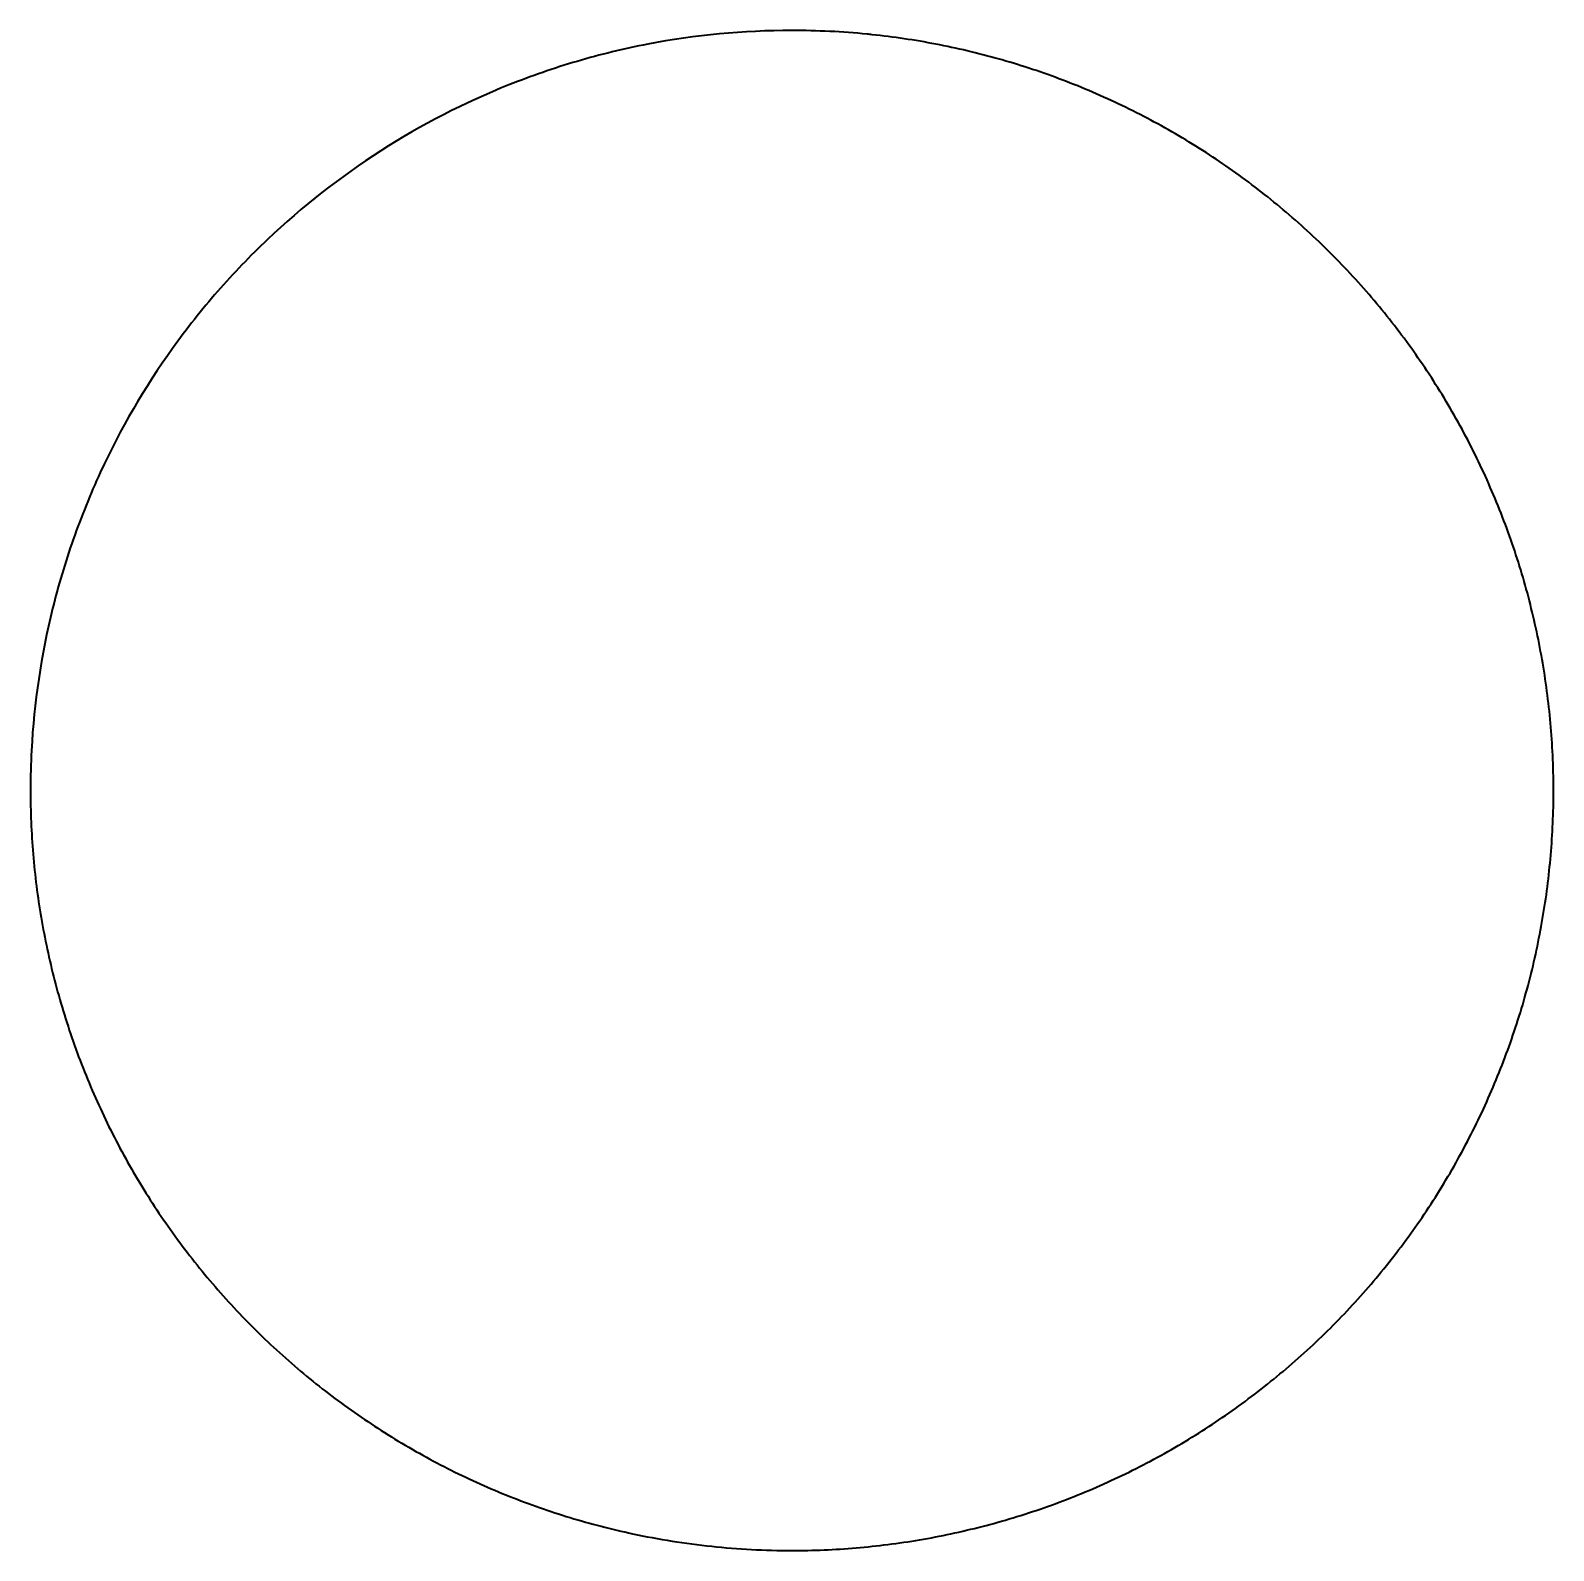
# Model space of a CAD drawing. Header units: millimetres. Extents: x 0 to 2526, y -1017 to 790.
# Drawn here: x 695.01 to 732.01, y -811.94 to -775.02 of the extents above; entities that cross this region are included whole.
import ezdxf

# ---------------------------------------------------------------- set-up
doc = ezdxf.new("R2010")
doc.units = ezdxf.units.MM
doc.layers.add('Blocks', color=7, linetype='Continuous')
doc.layers.add('Blocks$Inner', color=7, linetype='Continuous', lineweight=25, true_color=0x007f00)
doc.layers.add('Blocks$Outline', color=7, linetype='Continuous', lineweight=35, true_color=0xff3f3f)

# ---------------------------------------------------------------- blocks, each defined once
blk = doc.blocks.new('Balcony Dining Bench w Arm Top')
at = {"layer": 'Blocks$Inner'}
for points, knots in [([(443.615, -57.187), (443.442, -57.187), (443.269, -57.19), (442.838, -57.203), (442.576, -57.217), (442.061, -57.255), (441.795, -57.28), (441.282, -57.339), (441.017, -57.376), (440.506, -57.457), (440.248, -57.504), (439.741, -57.607), (439.487, -57.664), (438.986, -57.788), (438.736, -57.855), (438.24, -58), (437.993, -58.078), (437.503, -58.244), (437.259, -58.333), (436.776, -58.519), (436.533, -58.619), (436.059, -58.826), (435.817, -58.938), (435.352, -59.164), (435.114, -59.287), (434.659, -59.533), (434.431, -59.663), (433.987, -59.928), (433.766, -60.066), (433.334, -60.35), (433.12, -60.496), (432.7, -60.798), (432.493, -60.953), (432.086, -61.272), (431.884, -61.437), (431.491, -61.773), (431.294, -61.948), (430.915, -62.301), (430.723, -62.487), (430.36, -62.855), (430.176, -63.049), (429.828, -63.432), (429.656, -63.631), (429.324, -64.028), (429.162, -64.232), (428.848, -64.643), (428.695, -64.852), (428.398, -65.276), (428.254, -65.491), (427.975, -65.927), (427.84, -66.15), (427.579, -66.597), (427.452, -66.827), (427.211, -67.286), (427.091, -67.525), (426.87, -67.993), (426.761, -68.237), (426.559, -68.713), (426.462, -68.958), (426.281, -69.443), (426.195, -69.688), (426.034, -70.18), (425.959, -70.428), (425.819, -70.927), (425.755, -71.177), (425.636, -71.681), (425.581, -71.936), (425.484, -72.444), (425.439, -72.704), (425.363, -73.216), (425.329, -73.481), (425.302, -73.738)], [203.711778, 203.711778, 203.711778, 203.711778, 204.232603, 204.232603, 205.01383, 205.01383, 205.795057, 205.795057, 206.576523, 206.576523, 207.357989, 207.357989, 208.139455, 208.139455, 208.920921, 208.920921, 209.702387, 209.702387, 210.483853, 210.483853, 211.265319, 211.265319, 212.046785, 212.046785, 212.828173, 212.828173, 213.60956, 213.60956, 214.390947, 214.390947, 215.172334, 215.172334, 215.953722, 215.953722, 216.735109, 216.735109, 217.516496, 217.516496, 218.297883, 218.297883, 219.078902, 219.078902, 219.85992, 219.85992, 220.640938, 220.640938, 221.421957, 221.421957, 222.202975, 222.202975, 222.983993, 222.983993, 223.765012, 223.765012, 224.54603, 224.54603, 225.326555, 225.326555, 226.107081, 226.107081, 226.887606, 226.887606, 227.668132, 227.668132, 228.448657, 228.448657, 229.229183, 229.229183, 230.009708, 230.009708, 230.790234, 230.790234, 230.790234, 230.790234]), ([(462.015, -77.637), (462.049, -77.317), (462.075, -76.989), (462.092, -76.668), (462.109, -76.347), (462.118, -76.014), (462.118, -75.693), (462.118, -75.434), (462.112, -75.167), (462.102, -74.908), (462.091, -74.65), (462.074, -74.387), (462.052, -74.129), (462.031, -73.871), (462.003, -73.612), (461.971, -73.355), (461.938, -73.098), (461.9, -72.842), (461.857, -72.586), (461.814, -72.331), (461.765, -72.077), (461.711, -71.824), (461.657, -71.57), (461.597, -71.317), (461.533, -71.066), (461.468, -70.816), (461.398, -70.562), (461.323, -70.314), (461.248, -70.067), (461.165, -69.812), (461.079, -69.568), (460.994, -69.324), (460.9, -69.073), (460.805, -68.833), (460.709, -68.593), (460.606, -68.35), (460.501, -68.114), (460.395, -67.878), (460.284, -67.643), (460.168, -67.411), (460.053, -67.18), (459.932, -66.95), (459.807, -66.724), (459.682, -66.498), (459.552, -66.274), (459.418, -66.053), (459.283, -65.832), (459.143, -65.613), (459, -65.398), (458.856, -65.183), (458.706, -64.967), (458.553, -64.758), (458.401, -64.549), (458.239, -64.337), (458.077, -64.135), (457.916, -63.933), (457.745, -63.728), (457.576, -63.533), (457.406, -63.338), (457.229, -63.143), (457.052, -62.955), (456.874, -62.768), (456.692, -62.582), (456.506, -62.402), (456.321, -62.222), (456.132, -62.046), (455.939, -61.874), (455.746, -61.702), (455.55, -61.534), (455.35, -61.37), (455.15, -61.206), (454.946, -61.046), (454.74, -60.89), (454.533, -60.735), (454.32, -60.582), (454.107, -60.435), (453.895, -60.289), (453.672, -60.142), (453.453, -60.005), (453.234, -59.868), (453.005, -59.731), (452.781, -59.603), (452.556, -59.475), (452.325, -59.35), (452.096, -59.232), (451.866, -59.114), (451.633, -59), (451.399, -58.891), (451.164, -58.783), (450.928, -58.679), (450.689, -58.581), (450.45, -58.482), (450.209, -58.389), (449.967, -58.3), (449.724, -58.212), (449.479, -58.128), (449.233, -58.05), (448.987, -57.972), (448.735, -57.898), (448.486, -57.83), (448.237, -57.763), (447.978, -57.698), (447.726, -57.641), (447.474, -57.584), (447.213, -57.531), (446.959, -57.485), (446.705, -57.438), (446.446, -57.397), (446.19, -57.361), (445.935, -57.326), (445.676, -57.296), (445.42, -57.271), (445.163, -57.246), (444.905, -57.227), (444.647, -57.213), (444.389, -57.199), (444.131, -57.191), (443.873, -57.188), (443.787, -57.187), (443.701, -57.187), (443.615, -57.187)], [172.615967, 172.615967, 172.615967, 172.615967, 173.587691, 173.587691, 173.587691, 174.563102, 174.563102, 174.563102, 175.348425, 175.348425, 175.348425, 176.129538, 176.129538, 176.129538, 176.907883, 176.907883, 176.907883, 177.684855, 177.684855, 177.684855, 178.461832, 178.461832, 178.461832, 179.240186, 179.240186, 179.240186, 180.021315, 180.021315, 180.021315, 180.806661, 180.806661, 180.806661, 181.592001, 181.592001, 181.592001, 182.373139, 182.373139, 182.373139, 183.151516, 183.151516, 183.151516, 183.928528, 183.928528, 183.928528, 184.705549, 184.705549, 184.705549, 185.483952, 185.483952, 185.483952, 186.265132, 186.265132, 186.265132, 187.05053, 187.05053, 187.05053, 187.836138, 187.836138, 187.836138, 188.617549, 188.617549, 188.617549, 189.396201, 189.396201, 189.396201, 190.173492, 190.173492, 190.173492, 190.950792, 190.950792, 190.950792, 191.729476, 191.729476, 191.729476, 192.510937, 192.510937, 192.510937, 193.296615, 193.296615, 193.296615, 194.082747, 194.082747, 194.082747, 194.864678, 194.864678, 194.864678, 195.643847, 195.643847, 195.643847, 196.42165, 196.42165, 196.42165, 197.199462, 197.199462, 197.199462, 197.978654, 197.978654, 197.978654, 198.760622, 198.760622, 198.760622, 199.546806, 199.546806, 199.546806, 200.333435, 200.333435, 200.333435, 201.115853, 201.115853, 201.115853, 201.895501, 201.895501, 201.895501, 202.673776, 202.673776, 202.673776, 203.452054, 203.452054, 203.452054, 203.711778, 203.711778, 203.711778, 203.711778]), ([(425.302, -73.738), (425.298, -73.778), (425.294, -73.818), (425.23, -74.466), (425.2, -75.075), (425.2, -75.687)], [230.790234, 230.790234, 230.790234, 230.790234, 230.910306, 230.910306, 232.743004, 232.743004, 232.743004, 232.743004]), ([(425.2, -75.687), (425.2, -76.868), (425.311, -78.036), (425.645, -79.77), (425.785, -80.345), (426.115, -81.47), (426.306, -82.021), (426.954, -83.643), (427.487, -84.683), (428.758, -86.669), (429.478, -87.587), (430.679, -88.853), (431.099, -89.256), (431.981, -90.026), (432.445, -90.393), (433.873, -91.417), (434.878, -92.001), (436.463, -92.733), (437.005, -92.952), (438.114, -93.342), (438.677, -93.509), (440.373, -93.928), (441.522, -94.1), (443.006, -94.178), (443.327, -94.186), (443.648, -94.187)], [116.371502, 116.371502, 116.371502, 116.371502, 119.887652, 119.887652, 121.645727, 121.645727, 123.403802, 123.403802, 126.919952, 126.919952, 130.436101, 130.436101, 132.194176, 132.194176, 133.952251, 133.952251, 137.468401, 137.468401, 139.226476, 139.226476, 140.984551, 140.984551, 144.500701, 144.500701, 145.462084, 145.462084, 145.462084, 145.462084]), ([(443.843, -94.186), (444.101, -94.183), (444.368, -94.175), (444.626, -94.161), (444.883, -94.148), (445.145, -94.129), (445.402, -94.104), (445.659, -94.08), (445.917, -94.05), (446.173, -94.015), (446.429, -93.979), (446.684, -93.939), (446.938, -93.893), (447.193, -93.847), (447.446, -93.795), (447.698, -93.739), (447.95, -93.682), (448.202, -93.62), (448.452, -93.553), (448.701, -93.485), (448.953, -93.412), (449.199, -93.334), (449.446, -93.256), (449.699, -93.171), (449.941, -93.083), (450.184, -92.995), (450.433, -92.898), (450.672, -92.8), (450.911, -92.702), (451.152, -92.596), (451.386, -92.488), (451.621, -92.38), (451.855, -92.266), (452.084, -92.148), (452.314, -92.029), (452.542, -91.906), (452.767, -91.779), (452.991, -91.651), (453.213, -91.518), (453.433, -91.381), (453.652, -91.244), (453.869, -91.101), (454.083, -90.955), (454.296, -90.809), (454.51, -90.656), (454.716, -90.501), (454.923, -90.345), (455.134, -90.181), (455.334, -90.017), (455.534, -89.853), (455.737, -89.68), (455.93, -89.507), (456.123, -89.335), (456.316, -89.156), (456.501, -88.976), (456.687, -88.796), (456.87, -88.611), (457.048, -88.423), (457.225, -88.235), (457.4, -88.043), (457.569, -87.848), (457.739, -87.653), (457.905, -87.454), (458.067, -87.252), (458.228, -87.05), (458.387, -86.843), (458.539, -86.634), (458.692, -86.425), (458.843, -86.21), (458.987, -85.994), (459.131, -85.779), (459.276, -85.554), (459.41, -85.333), (459.545, -85.112), (459.679, -84.881), (459.805, -84.654), (459.93, -84.428), (460.052, -84.195), (460.168, -83.963), (460.283, -83.732), (460.395, -83.496), (460.501, -83.26), (460.606, -83.023), (460.707, -82.785), (460.803, -82.544), (460.899, -82.304), (460.99, -82.061), (461.075, -81.817), (461.161, -81.572), (461.242, -81.324), (461.317, -81.077), (461.392, -80.829), (461.464, -80.575), (461.529, -80.325), (461.593, -80.074), (461.655, -79.813), (461.709, -79.56), (461.776, -79.246), (461.837, -78.919), (461.887, -78.601), (461.938, -78.284), (461.981, -77.956), (462.015, -77.637)], [145.656651, 145.656651, 145.656651, 145.656651, 146.443507, 146.443507, 146.443507, 147.226142, 147.226142, 147.226142, 148.005999, 148.005999, 148.005999, 148.784476, 148.784476, 148.784476, 149.562949, 149.562949, 149.562949, 150.342793, 150.342793, 150.342793, 151.125407, 151.125407, 151.125407, 151.912235, 151.912235, 151.912235, 152.699041, 152.699041, 152.699041, 153.481618, 153.481618, 153.481618, 154.261409, 154.261409, 154.261409, 155.039815, 155.039815, 155.039815, 155.818211, 155.818211, 155.818211, 156.597975, 156.597975, 156.597975, 157.380506, 157.380506, 157.380506, 158.167251, 158.167251, 158.167251, 158.953672, 158.953672, 158.953672, 159.735863, 159.735863, 159.735863, 160.515266, 160.515266, 160.515266, 161.293285, 161.293285, 161.293285, 162.071288, 162.071288, 162.071288, 162.85066, 162.85066, 162.85066, 163.6328, 163.6328, 163.6328, 164.419153, 164.419153, 164.419153, 165.205035, 165.205035, 165.205035, 165.986691, 165.986691, 165.986691, 166.765564, 166.765564, 166.765564, 167.543054, 167.543054, 167.543054, 168.320536, 168.320536, 168.320536, 169.099389, 169.099389, 169.099389, 169.88101, 169.88101, 169.88101, 170.666845, 170.666845, 170.666845, 171.642265, 171.642265, 171.642265, 172.615967, 172.615967, 172.615967, 172.615967])]:
    blk.add_open_spline(points, degree=3, knots=knots, dxfattribs=at)
for points in [[(443.648, -94.187), (443.691, -94.187), (443.735, -94.187), (443.778, -94.186)], [(443.778, -94.186), (443.8, -94.186), (443.821, -94.186), (443.843, -94.186)]]:
    blk.add_open_spline(points, degree=3, dxfattribs=at)
at = {"layer": 'Blocks$Outline'}
blk.add_open_spline([(425.2, -75.687), (425.2, -75.075), (425.23, -74.466), (425.294, -73.818), (425.298, -73.778), (425.302, -73.738), (425.329, -73.481), (425.363, -73.216), (425.439, -72.704), (425.484, -72.444), (425.581, -71.936), (425.636, -71.681), (425.755, -71.177), (425.819, -70.927), (425.959, -70.428), (426.034, -70.18), (426.195, -69.688), (426.281, -69.443), (426.462, -68.958), (426.559, -68.713), (426.761, -68.237), (426.87, -67.993), (427.091, -67.525), (427.211, -67.286), (427.452, -66.827), (427.579, -66.597), (427.84, -66.15), (427.975, -65.927), (428.254, -65.491), (428.398, -65.276), (428.695, -64.852), (428.848, -64.643), (429.162, -64.232), (429.324, -64.028), (429.656, -63.631), (429.828, -63.432), (430.176, -63.049), (430.36, -62.855), (430.723, -62.487), (430.915, -62.301), (431.294, -61.948), (431.491, -61.773), (431.884, -61.437), (432.086, -61.272), (432.493, -60.953), (432.7, -60.798), (433.12, -60.496), (433.334, -60.35), (433.766, -60.066), (433.987, -59.928), (434.431, -59.663), (434.659, -59.533), (435.114, -59.287), (435.352, -59.164), (435.817, -58.938), (436.059, -58.826), (436.533, -58.619), (436.776, -58.519), (437.259, -58.333), (437.503, -58.244), (437.993, -58.078), (438.24, -58), (438.736, -57.855), (438.986, -57.788), (439.487, -57.664), (439.741, -57.607), (440.248, -57.504), (440.506, -57.457), (441.017, -57.376), (441.282, -57.339), (441.795, -57.28), (442.061, -57.255), (442.576, -57.217), (442.838, -57.203), (443.269, -57.19), (443.442, -57.187), (443.615, -57.187), (443.701, -57.187), (443.787, -57.187), (443.873, -57.188), (444.131, -57.191), (444.389, -57.199), (444.647, -57.213), (444.905, -57.227), (445.163, -57.246), (445.42, -57.271), (445.676, -57.296), (445.935, -57.326), (446.19, -57.361), (446.446, -57.397), (446.705, -57.438), (446.959, -57.485), (447.213, -57.531), (447.474, -57.584), (447.726, -57.641), (447.978, -57.698), (448.237, -57.763), (448.486, -57.83), (448.735, -57.898), (448.987, -57.972), (449.233, -58.05), (449.479, -58.128), (449.724, -58.212), (449.967, -58.3), (450.209, -58.389), (450.45, -58.482), (450.689, -58.581), (450.928, -58.679), (451.164, -58.783), (451.399, -58.891), (451.633, -59), (451.866, -59.114), (452.096, -59.232), (452.325, -59.35), (452.556, -59.475), (452.781, -59.603), (453.005, -59.731), (453.234, -59.868), (453.453, -60.005), (453.672, -60.142), (453.895, -60.289), (454.107, -60.435), (454.32, -60.582), (454.533, -60.735), (454.74, -60.89), (454.946, -61.046), (455.15, -61.206), (455.35, -61.37), (455.55, -61.534), (455.746, -61.702), (455.939, -61.874), (456.132, -62.046), (456.321, -62.222), (456.506, -62.402), (456.692, -62.582), (456.874, -62.768), (457.052, -62.955), (457.229, -63.143), (457.406, -63.338), (457.576, -63.533), (457.745, -63.728), (457.916, -63.933), (458.077, -64.135), (458.239, -64.337), (458.401, -64.549), (458.553, -64.758), (458.706, -64.967), (458.856, -65.183), (459, -65.398), (459.143, -65.613), (459.283, -65.832), (459.418, -66.053), (459.552, -66.274), (459.682, -66.498), (459.807, -66.724), (459.932, -66.95), (460.053, -67.18), (460.168, -67.411), (460.284, -67.643), (460.395, -67.878), (460.501, -68.114), (460.606, -68.35), (460.709, -68.593), (460.805, -68.833), (460.9, -69.073), (460.994, -69.324), (461.079, -69.568), (461.165, -69.812), (461.248, -70.067), (461.323, -70.314), (461.398, -70.562), (461.468, -70.816), (461.533, -71.066), (461.597, -71.317), (461.657, -71.57), (461.711, -71.824), (461.765, -72.077), (461.814, -72.331), (461.857, -72.586), (461.9, -72.842), (461.938, -73.098), (461.971, -73.355), (462.003, -73.612), (462.031, -73.871), (462.052, -74.129), (462.074, -74.387), (462.091, -74.65), (462.102, -74.908), (462.112, -75.167), (462.118, -75.434), (462.118, -75.693), (462.118, -76.014), (462.109, -76.347), (462.092, -76.668), (462.075, -76.989), (462.049, -77.317), (462.015, -77.637), (461.981, -77.956), (461.938, -78.284), (461.887, -78.601), (461.837, -78.919), (461.776, -79.246), (461.709, -79.56), (461.655, -79.813), (461.593, -80.074), (461.529, -80.325), (461.464, -80.575), (461.392, -80.829), (461.317, -81.077), (461.242, -81.324), (461.161, -81.572), (461.075, -81.817), (460.99, -82.061), (460.899, -82.304), (460.803, -82.544), (460.707, -82.785), (460.606, -83.023), (460.501, -83.26), (460.395, -83.496), (460.283, -83.732), (460.168, -83.963), (460.052, -84.195), (459.93, -84.428), (459.805, -84.654), (459.679, -84.881), (459.545, -85.112), (459.41, -85.333), (459.276, -85.554), (459.131, -85.779), (458.987, -85.994), (458.843, -86.21), (458.692, -86.425), (458.539, -86.634), (458.387, -86.843), (458.228, -87.05), (458.067, -87.252), (457.905, -87.454), (457.739, -87.653), (457.569, -87.848), (457.4, -88.043), (457.225, -88.235), (457.048, -88.423), (456.87, -88.611), (456.687, -88.796), (456.501, -88.976), (456.316, -89.156), (456.123, -89.335), (455.93, -89.507), (455.737, -89.68), (455.534, -89.853), (455.334, -90.017), (455.134, -90.181), (454.923, -90.345), (454.716, -90.501), (454.51, -90.656), (454.296, -90.809), (454.083, -90.955), (453.869, -91.101), (453.652, -91.244), (453.433, -91.381), (453.213, -91.518), (452.991, -91.651), (452.767, -91.779), (452.542, -91.906), (452.314, -92.029), (452.084, -92.148), (451.855, -92.266), (451.621, -92.38), (451.386, -92.488), (451.152, -92.596), (450.911, -92.702), (450.672, -92.8), (450.433, -92.898), (450.184, -92.995), (449.941, -93.083), (449.699, -93.171), (449.446, -93.256), (449.199, -93.334), (448.953, -93.412), (448.701, -93.485), (448.452, -93.553), (448.202, -93.62), (447.95, -93.682), (447.698, -93.739), (447.446, -93.795), (447.193, -93.847), (446.938, -93.893), (446.684, -93.939), (446.429, -93.979), (446.173, -94.015), (445.917, -94.05), (445.659, -94.08), (445.402, -94.104), (445.145, -94.129), (444.883, -94.148), (444.626, -94.161), (444.368, -94.175), (444.101, -94.183), (443.843, -94.186), (443.821, -94.186), (443.8, -94.186), (443.778, -94.186), (443.735, -94.187), (443.691, -94.187), (443.648, -94.187), (443.327, -94.186), (443.006, -94.178), (441.522, -94.1), (440.373, -93.928), (438.677, -93.509), (438.114, -93.342), (437.005, -92.952), (436.463, -92.733), (434.878, -92.001), (433.873, -91.417), (432.445, -90.393), (431.981, -90.026), (431.099, -89.256), (430.679, -88.853), (429.478, -87.587), (428.758, -86.669), (427.487, -84.683), (426.954, -83.643), (426.306, -82.021), (426.115, -81.47), (425.785, -80.345), (425.645, -79.77), (425.311, -78.036), (425.2, -76.868), (425.2, -75.687)], degree=3, knots=[-232.743004, -232.743004, -232.743004, -232.743004, -230.910306, -230.910306, -230.790234, -230.790234, -230.790234, -230.009708, -230.009708, -229.229183, -229.229183, -228.448657, -228.448657, -227.668132, -227.668132, -226.887606, -226.887606, -226.107081, -226.107081, -225.326555, -225.326555, -224.54603, -224.54603, -223.765012, -223.765012, -222.983993, -222.983993, -222.202975, -222.202975, -221.421957, -221.421957, -220.640938, -220.640938, -219.85992, -219.85992, -219.078902, -219.078902, -218.297883, -218.297883, -217.516496, -217.516496, -216.735109, -216.735109, -215.953722, -215.953722, -215.172334, -215.172334, -214.390947, -214.390947, -213.60956, -213.60956, -212.828173, -212.828173, -212.046785, -212.046785, -211.265319, -211.265319, -210.483853, -210.483853, -209.702387, -209.702387, -208.920921, -208.920921, -208.139455, -208.139455, -207.357989, -207.357989, -206.576523, -206.576523, -205.795057, -205.795057, -205.01383, -205.01383, -204.232603, -204.232603, -203.711778, -203.711778, -203.711778, -203.452054, -203.452054, -203.452054, -202.673776, -202.673776, -202.673776, -201.895501, -201.895501, -201.895501, -201.115853, -201.115853, -201.115853, -200.333435, -200.333435, -200.333435, -199.546806, -199.546806, -199.546806, -198.760622, -198.760622, -198.760622, -197.978654, -197.978654, -197.978654, -197.199462, -197.199462, -197.199462, -196.42165, -196.42165, -196.42165, -195.643847, -195.643847, -195.643847, -194.864678, -194.864678, -194.864678, -194.082747, -194.082747, -194.082747, -193.296615, -193.296615, -193.296615, -192.510937, -192.510937, -192.510937, -191.729476, -191.729476, -191.729476, -190.950792, -190.950792, -190.950792, -190.173492, -190.173492, -190.173492, -189.396201, -189.396201, -189.396201, -188.617549, -188.617549, -188.617549, -187.836138, -187.836138, -187.836138, -187.05053, -187.05053, -187.05053, -186.265132, -186.265132, -186.265132, -185.483952, -185.483952, -185.483952, -184.705549, -184.705549, -184.705549, -183.928528, -183.928528, -183.928528, -183.151516, -183.151516, -183.151516, -182.373139, -182.373139, -182.373139, -181.592001, -181.592001, -181.592001, -180.806661, -180.806661, -180.806661, -180.021315, -180.021315, -180.021315, -179.240186, -179.240186, -179.240186, -178.461832, -178.461832, -178.461832, -177.684855, -177.684855, -177.684855, -176.907883, -176.907883, -176.907883, -176.129538, -176.129538, -176.129538, -175.348425, -175.348425, -175.348425, -174.563102, -174.563102, -174.563102, -173.587691, -173.587691, -173.587691, -172.615967, -172.615967, -172.615967, -171.642265, -171.642265, -171.642265, -170.666845, -170.666845, -170.666845, -169.88101, -169.88101, -169.88101, -169.099389, -169.099389, -169.099389, -168.320536, -168.320536, -168.320536, -167.543054, -167.543054, -167.543054, -166.765564, -166.765564, -166.765564, -165.986691, -165.986691, -165.986691, -165.205035, -165.205035, -165.205035, -164.419153, -164.419153, -164.419153, -163.6328, -163.6328, -163.6328, -162.85066, -162.85066, -162.85066, -162.071288, -162.071288, -162.071288, -161.293285, -161.293285, -161.293285, -160.515266, -160.515266, -160.515266, -159.735863, -159.735863, -159.735863, -158.953672, -158.953672, -158.953672, -158.167251, -158.167251, -158.167251, -157.380506, -157.380506, -157.380506, -156.597975, -156.597975, -156.597975, -155.818211, -155.818211, -155.818211, -155.039815, -155.039815, -155.039815, -154.261409, -154.261409, -154.261409, -153.481618, -153.481618, -153.481618, -152.699041, -152.699041, -152.699041, -151.912235, -151.912235, -151.912235, -151.125407, -151.125407, -151.125407, -150.342793, -150.342793, -150.342793, -149.562949, -149.562949, -149.562949, -148.784476, -148.784476, -148.784476, -148.005999, -148.005999, -148.005999, -147.226142, -147.226142, -147.226142, -146.443507, -146.443507, -146.443507, -145.656651, -145.656651, -145.656651, -145.592309, -145.592309, -145.592309, -145.462084, -145.462084, -145.462084, -144.500701, -144.500701, -140.984551, -140.984551, -139.226476, -139.226476, -137.468401, -137.468401, -133.952251, -133.952251, -132.194176, -132.194176, -130.436101, -130.436101, -126.919952, -126.919952, -123.403802, -123.403802, -121.645727, -121.645727, -119.887652, -119.887652, -116.371502, -116.371502, -116.371502, -116.371502], dxfattribs=at)

msp = doc.modelspace()

# ---------------------------------------------------------------- block references
at = {"layer": 'Blocks', "rotation": 270.0000000000025}
msp.add_blockref('Balcony Dining Bench w Arm Top', (789.198, -349.824), dxfattribs=at)

doc.saveas('drawing.dxf')
